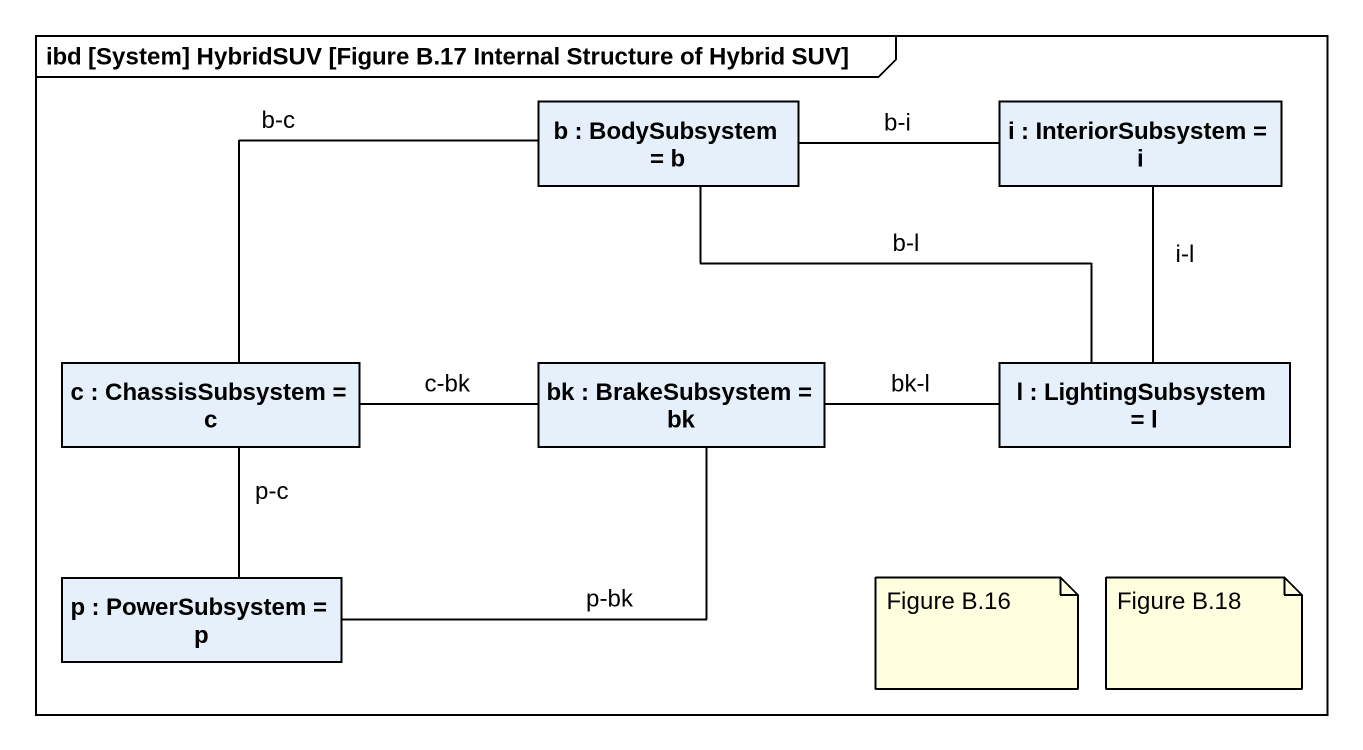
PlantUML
@startuml
mainframe ibd [System] HybridSUV [Figure B.17 Internal Structure of Hybrid SUV]
rectangle "b : BodySubsystem = b" as b
rectangle "i : InteriorSubsystem = i" as i
rectangle "c : ChassisSubsystem = c" as c
rectangle "bk : BrakeSubsystem = bk" as bk
rectangle "l : LightingSubsystem = l" as l
rectangle "p : PowerSubsystem = p" as p
b -right- i : b-i
b -right- l : b-l
i -- l : i-l
c -right- b : b-c
c -right- bk : c-bk
bk -right- l : bk-l
p -up- c : p-c
p -right- bk : p-bk
note as N1
  Figure B.16
end note
note as N2
  Figure B.18
end note
@enduml
